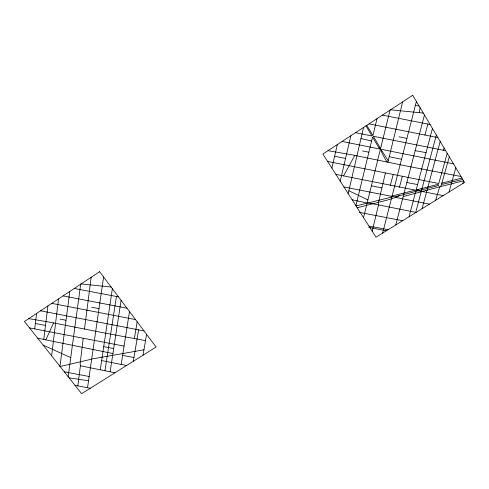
<?xml version="1.0" encoding="UTF-8"?>
<svg xmlns="http://www.w3.org/2000/svg" width="489" height="489" viewBox="0 0 489 489"><rect width="100%" height="100%" fill="white"/><g stroke="black" fill="none" stroke-linecap="round" stroke-linejoin="round"><path stroke-width="0.73" d="M34.725 328.938L36.559 313.461M51.626 355.803L58.521 298.913M43.087 345.075L70.74 357.624M43.778 339.476L47.898 305.955M91.18 277.275L84.487 329.036M83.228 338.315L80.245 362.832A14.181 12.769 21.2 0 0 80.282 364.928L80.337 365.228A5.611 5.024 22.7 0 1 80.385 365.87L77.837 385.882M59.964 366.334L69.799 291.438M68.154 376.677L80.728 283.889L111.125 287.037M87.531 387.704L103.601 276.994M100.294 369.684L112.36 288.681M110.129 371.75L121.083 300.319M104.982 370.656L116.449 296.481M121.174 364.415L129.512 311.56M133.344 361.267L138.607 329.824M419.226 112.684L420.063 107.647M134.371 338.486L137.171 321.786M143.045 355.185L146.559 334.317M331.909 168.161L337.318 144.585M340.228 181.181L350.857 135.74M348.168 193.595L363.553 127.44M402.63 101.908L387.96 161.896A2.164 2.048 -40.2 0 1 387.838 162.14M449.293 156.847L441.237 185.355A4.046 3.759 -36.6 0 1 440.852 185.954L439.77 187.14A2.916 2.696 -35.9 0 0 439.409 187.678L435.699 200.258M355.919 205.716L372.563 137.079L379.073 148.051A0.617 0.587 -43.2 0 0 379.941 147.825M377.037 118.631L372.924 135.594L366.793 125.325M385.399 173.002L378.737 201.468A15.66 14.749 -32.1 0 0 378.492 203.901L378.51 204.243A6.155 5.844 -30.6 0 1 378.474 204.989L372.184 231.163M363.523 217.617L390.149 109.725M382.6 233.106L416.384 101.467M395.778 224.952L424.44 115.001M399.415 187.348L402.264 176.547M409.048 216.743L416.066 190.27L443.162 195.643M417.05 189.72L416.151 189.952L432.453 128.473M424.929 135.117L427.863 124.09M415.601 212.691L436.365 135.043M390.271 185.435L393.15 174.75M422.074 208.687L440.192 141.474M462.863 183.454L463.59 180.802L438.896 186.963A3.551 3.295 -35.7 0 0 437.789 187.324L403.174 196.584M447.215 153.326L438.774 183.509L327.606 161.425M449.024 192.018L455.815 167.8M443.437 150.288L444.091 148.026M45.819 339.898L53.588 322.911M379.929 147.819L379.721 147.067A15.599 14.896 -41.8 0 0 379.446 146.559L373.315 136.254L445.675 150.734M343.565 175.875L354.818 155.398M438.156 185.618L398.804 195.826A41.333 39.077 -41 0 1 395.827 196.333L394.55 196.48A23.331 21.913 -29.6 0 0 393.388 196.651L356.059 205.942M399.189 195.747L398.566 196.089A29.762 28.197 -38.1 0 1 396.078 197.275L388.474 199.744L357.227 207.77M418.284 189.396L417.447 189.616M416.151 189.952L436.964 184.61A1.705 1.583 -36.2 0 1 438.248 184.781M461.922 178.033L442.178 183.063A1.235 1.143 -36.9 0 1 441.915 183.039M60.123 366.53L93.705 358.657A15.379 13.82 20.5 0 1 94.132 358.602L143.955 349.806M462.735 179.439L442.637 184.261A1.039 0.966 -36.7 0 1 442.3 184.188L442.197 184.139A7.555 6.987 -37.6 0 1 441.744 183.888M390.949 196.211L343.92 186.951M395.729 197.422L429.421 204.139M415.259 105.581L419.042 105.93M390.595 109.774L423.303 113.093M370.473 203.314L416.549 212.519M69.071 377.826L88.533 380.778M327.991 150.679L351.677 154.775L407.759 166.272A10.575 9.927 -41 0 0 408.835 166.492L461.041 176.517M28.741 318.645L50.673 322.349L102.794 332.673A9.462 8.661 23.4 0 0 103.79 332.875L145.502 340.619M415.143 150.661L426.047 152.635M103.717 346.67L113.692 348.529M369.012 226.205L372.667 226.829A24.016 22.763 -31 0 0 373.932 226.969L388.119 229.689M75.031 385.356L90.331 388.229M122.605 355.375L133.968 357.52M64.303 371.811L89.157 376.493M74.291 288.461L118.497 296.872M60.141 319.146L66.015 320.264M35.367 323.516L45.501 325.436M124.065 346.108L29.529 327.899M406.842 182.513L417.582 184.567M63.093 295.882L126.993 308.204M335.894 174.39L415.448 190.135L391.64 196.101A9.083 8.582 -34.9 0 1 391.286 196.181A1.809 1.705 -33.6 0 1 391.041 196.211M368.877 227.403L386.353 230.777M51.797 303.369L135.52 319.58M382.41 115.123L430.075 124.481M362.563 150.967L368.895 152.207M334.635 156.278L345.552 158.412M371.371 185.826L381.817 187.862M112.916 353.547L37.69 338.205M369.018 123.87L437.881 137.592M40.575 310.802L144.023 330.925M355.515 132.696L371.915 135.979L365.998 125.844M91.706 307.214L98.998 308.681M352.104 199.75L367.123 203.039A19.254 18.27 -26.7 0 1 370.454 203.369M101.645 360.576L126.578 365.509M342.117 141.449L453.499 163.846M399.055 136.786L406.903 138.418M389.409 156.718L401.548 159.273M402.594 220.735L359.262 212.318M114.952 372.795L80.777 365.839M360.9 138.583L371.616 140.979M80.379 365.748L80.514 365.778M348.828 190.765L367.893 199.909M388.327 160.802L382.441 151.694A24.994 23.521 -44.4 0 1 382.178 151.26C377.899 146.193 387.08 162.69 387.117 162.012M438.199 184.915A1.002 0.929 -36.4 0 1 438.181 185.484M99.622 271.688L24.45 321.487L81.626 393.688L156.083 347.013L99.622 271.688M412.722 95.312L322.874 154.023L376.023 237.171L464.55 182.415L412.722 95.312"/></g></svg>
